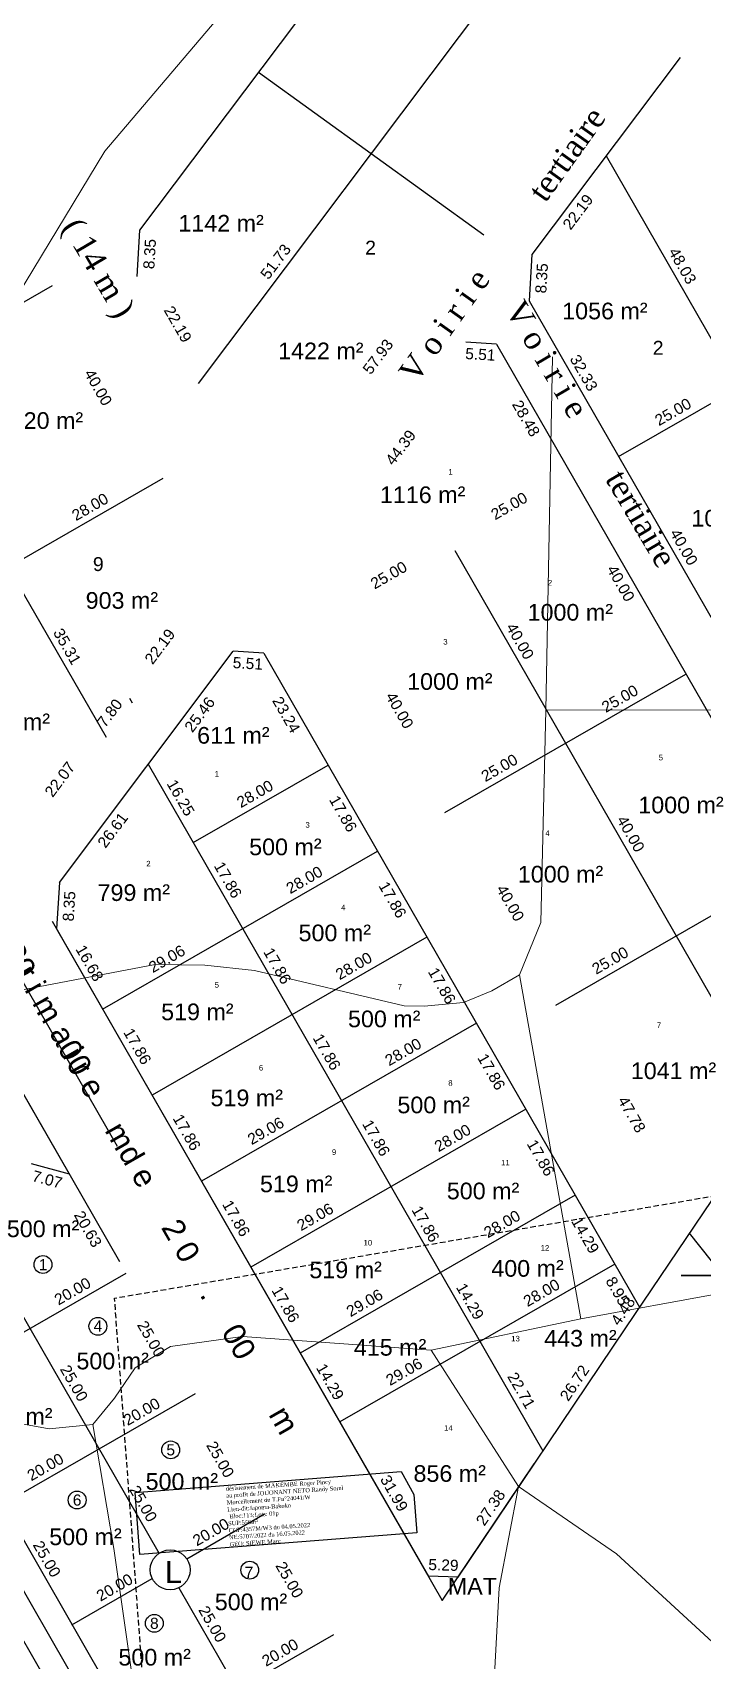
# Model space of a CAD drawing. Header units: millimetres. Extents: x 587399 to 927168, y 438565 to 1444955.
# Drawn here: x 590061.1 to 590181.7, y 444877 to 445170 of the extents above; entities that cross this region are included whole.
import ezdxf
from ezdxf.enums import TextEntityAlignment as Align

# ---------------------------------------------------------------- set-up
doc = ezdxf.new("R2010")
doc.units = ezdxf.units.MM
doc.header["$LTSCALE"] = 2
doc.linetypes.add('DISCONTINU', pattern=[0.75, 0.5, -0.25])
for name, color, linetype in [('Cotation Linéaire', 255, 'Continuous'), ('Cotation Surface', 7, 'Continuous'), ('Div_Cont', 1, 'Continuous'), ('TF 13164 TF 13163 ET TF 45114 ANNULES', 250, 'Continuous'), ('TopoMat', 7, 'Continuous')]:
    doc.layers.add(name, color=color, linetype=linetype)
doc.layers.add('Numérotation', color=6, linetype='Continuous', lineweight=9)
doc.layers.add('Roads_others', color=24, linetype='Continuous', lineweight=9)
doc.styles.get("Standard").update_dxf_attribs({"font": 'arial.ttf'})
doc.styles.add('Times 5.0', font='times.ttf', dxfattribs={"width": 0.99, "height": 2.5})

msp = doc.modelspace()

# ---------------------------------------------------------------- linework, layer by layer
at = {"color": 7}
for p, q in [((590080.41, 445134.412), (590178.726, 445265.081)), ((590080.41, 445134.412), (590178.726, 445265.081)), ((590090.949, 445106.838), (590199.005, 445250.452)), ((590090.949, 445106.838), (590199.005, 445250.452)), ((590177.646, 445165.513), (590150.96, 445130.046)), ((590177.646, 445165.513), (590150.96, 445130.046)), ((590164.303, 445147.779), (590241.075, 445014.13)), ((590164.303, 445147.779), (590241.075, 445014.13)), ((590079.895, 445126.081), (590080.41, 445134.412)), ((590079.895, 445126.081), (590080.41, 445134.412)), ((590150.96, 445130.046), (590150.444, 445121.715)), ((590150.96, 445130.046), (590150.444, 445121.715)), ((590015.204, 445096.038), (590064.681, 445124.46)), ((590015.204, 445096.038), (590064.681, 445124.46)), ((590150.444, 445121.715), (590220.533, 444999.7)), ((590150.444, 445121.715), (590220.533, 444999.7)), ((590166.549, 445093.679), (590209.905, 445118.584)), ((590166.549, 445093.679), (590209.905, 445118.584)), ((590144.559, 445113.892), (590139.062, 445114.232)), ((590144.559, 445113.892), (590139.062, 445114.232)), ((590144.559, 445113.892), (590213.138, 444994.506)), ((590144.559, 445113.892), (590213.138, 444994.506)), ((590035.128, 445061.353), (590084.606, 445089.775)), ((590035.128, 445061.353), (590084.606, 445089.775)), ((590137.067, 445076.743), (590194.593, 444976.598)), ((590137.067, 445076.743), (590194.593, 444976.598)), ((590065.906, 445017.003), (590097.208, 445058.606)), ((590065.906, 445017.003), (590097.208, 445058.606)), ((590102.705, 445058.265), (590097.208, 445058.606)), ((590102.705, 445058.265), (590097.208, 445058.606)), ((590102.705, 445058.265), (590170.324, 444940.551)), ((590102.705, 445058.265), (590170.324, 444940.551)), ((590135.313, 445029.606), (590178.669, 445054.511)), ((590135.313, 445029.606), (590178.669, 445054.511)), ((590078.536, 445050.149), (590078.989, 445049.361)), ((590078.536, 445050.149), (590078.989, 445049.361)), ((590024.325, 445040.006), (590076.738, 444948.764)), ((590024.325, 445040.006), (590076.738, 444948.764)), ((590081.903, 445038.264), (590152.899, 444914.67)), ((590081.903, 445038.264), (590152.899, 444914.67)), ((590073.696, 444994.211), (590123.174, 445022.632)), ((590073.696, 444994.211), (590123.174, 445022.632)), ((590155.237, 444994.921), (590198.593, 445019.826)), ((590155.237, 444994.921), (590198.593, 445019.826)), ((590065.906, 445017.003), (590065.39, 445008.672)), ((590065.906, 445017.003), (590065.39, 445008.672)), ((590134.816, 444887.811), (590064.646, 445009.966)), ((590134.816, 444887.811), (590064.646, 445009.966)), ((590134.816, 444887.811), (590064.646, 445009.966)), ((590065.39, 445008.672), (590132.325, 444892.147)), ((590065.39, 445008.672), (590132.325, 444892.147)), ((590200.828, 444985.858), (590167.822, 444936.834)), ((590200.828, 444985.858), (590167.822, 444936.834)), ((590060.839, 444966.403), (590067.665, 444964.558)), ((590060.839, 444966.403), (590067.665, 444964.558)), ((590095.78, 444826.277), (590021.607, 444955.399)), ((590179.236, 444953.86, 27), (590185.331, 444946.251, 27)), ((590100.103, 444948.242), (590100.103, 444948.242)), ((590100.103, 444948.242), (590100.103, 444948.242)), ((590032.981, 444944.634), (590097.478, 444832.354)), ((590185.331, 444946.251, 27), (590177.819, 444946.251, 27)), ((590177.819, 444946.251, 27), (590185.331, 444946.251, 27)), ((590091.878, 444824.036), (590025.177, 444940.151)), ((590091.878, 444824.036), (590025.177, 444940.151)), ((590167.822, 444936.834), (590137.608, 444891.959)), ((590167.822, 444936.834), (590137.608, 444891.959)), ((590151.319, 444912.323), (590134.816, 444887.811)), ((590137.608, 444891.959), (590132.325, 444892.147)), ((590137.608, 444891.959), (590132.325, 444892.147)), ((590134.816, 444887.811), (590134.816, 444887.811)), ((590134.816, 444887.811), (590134.816, 444887.811))]:
    msp.add_line(p, q, dxfattribs=at)
at = {"color": 7, "flags": 128}
for points in [[(589975.722, 445144.693), (590076.337, 444969.539)], [(589967.051, 445139.712), (590067.665, 444964.558)]]:
    msp.add_lwpolyline(points, dxfattribs=at)
at = {"color": 5, "flags": 128}
msp.add_lwpolyline([(590127.42, 444910.943), (590129.725, 444906.806), (590130.264, 444899.926), (590080.417, 444896.019), (590079.542, 444907.189)], close=True, dxfattribs=at)
at = {"color": 7}
for centre, radius in [((590062.948, 444948.22), 1.605), ((590062.948, 444948.22), 1.605), ((590072.841, 444937.101), 1.605), ((590072.841, 444937.101), 1.605), ((590085.947, 444914.851), 1.605), ((590085.947, 444914.851), 1.605), ((590069.1, 444905.83), 1.605), ((590069.1, 444905.83), 1.605), ((590085.849, 444893.264), 3.585), ((590085.849, 444893.264), 3.585), ((590100.171, 444893.21), 1.605), ((590100.171, 444893.21), 1.605), ((590082.998, 444883.638), 1.605), ((590082.998, 444883.638), 1.605)]:
    msp.add_circle(centre, radius, dxfattribs=at)
msp.add_point((590134.816, 444887.811), dxfattribs=at)
at = {"layer": 'Cotation Surface', "color": 7}
for p, q in [((590047.832, 444958.932), (590083.861, 444896.212)), ((590047.832, 444958.932), (590083.861, 444896.212)), ((590087.409, 444890.036), (590109.924, 444850.84)), ((590087.409, 444890.036), (590109.924, 444850.84))]:
    msp.add_line(p, q, dxfattribs=at)
at = {"layer": 'Div_Cont', "color": 7}
for p, q in [((590142.327, 445133.541), (590101.769, 445162.799)), ((590142.327, 445133.541), (590101.769, 445162.799)), ((590056.71, 445073.751), (590074.3, 445043.129)), ((590056.71, 445073.751), (590074.3, 445043.129)), ((590090, 445024.169), (590114.279, 445038.116)), ((590090, 445024.169), (590114.279, 445038.116)), ((590132.068, 445007.148), (590082.591, 444978.727)), ((590132.068, 445007.148), (590082.591, 444978.727)), ((590140.963, 444991.664), (590091.486, 444963.242)), ((590140.963, 444991.664), (590091.486, 444963.242)), ((590149.857, 444976.179), (590100.381, 444947.758)), ((590149.857, 444976.179), (590100.381, 444947.758)), ((590158.752, 444960.695), (590109.275, 444932.274)), ((590158.752, 444960.695), (590109.275, 444932.274)), ((590165.868, 444948.308), (590116.391, 444919.886)), ((590165.868, 444948.308), (590116.391, 444919.886)), ((590043.254, 444926.749), (590077.939, 444946.673)), ((590043.254, 444926.749), (590077.939, 444946.673)), ((590055.706, 444905.071), (590090.392, 444924.996)), ((590055.706, 444905.071), (590090.392, 444924.996)), ((590088.824, 444895.264), (590102.844, 444903.317)), ((590088.824, 444895.264), (590102.844, 444903.317)), ((590068.159, 444883.393), (590082.623, 444891.701)), ((590068.159, 444883.393), (590082.623, 444891.701)), ((590080.611, 444861.715), (590115.297, 444881.639)), ((590080.611, 444861.715), (590115.297, 444881.639))]:
    msp.add_line(p, q, dxfattribs=at)
at = {"layer": 'Roads_others'}
msp.add_line((590148.752, 445000.382), (590159.759, 444938.432), dxfattribs=at)
for points in [[(590107.476, 445190.747), (590095.138, 445173.434), (590074.092, 445148.639), (590057.002, 445120.378), (590053.876, 445116.085), (590047.929, 445112.232), (590032.447, 445107.629), (590024.112, 445106.151), (590003.863, 445106.274), (589997.012, 445107.893), (589966.487, 445115.114), (589959.782, 445115.107), (589929.263, 445116.702), (589920.028, 445115.068), (589908.687, 445110.436)], [(590148.752, 445000.382), (590152.539, 445009.782), (590153.478, 445048.01), (590154.669, 445111.598)], [(590153.478, 445048.01), (590193.143, 445048.05), (590196.417, 445048.716), (590198.28, 445050.863), (590197.97, 445061.585)], [(589970.403, 444916.654), (589973.804, 444935.284), (589976.782, 444943.567), (589995.506, 444969.321), (590005.918, 444982.055), (590014.106, 444986.496), (590042.529, 444994.506), (590083.174, 445002.24), (590092.1, 445002.105), (590101.037, 445001.153), (590127.987, 444994.812), (590131.561, 444994.749), (590138.632, 444995.419), (590143.77, 444997.492), (590148.752, 445000.382)], [(590132.811, 444932.789), (590159.759, 444938.432), (590210.972, 444947.791), (590253.019, 444952.84), (590266.938, 444954.357), (590302.089, 444961.788), (590349.362, 444969.397), (590372.626, 444973.974), (590395.247, 444977.114), (590451.232, 444976.872), (590462.844, 444976.662), (590477.431, 444976.754), (590511.821, 444978.999), (590557.82, 444984.23), (590572.261, 444985.273), (590589.08, 444985.444), (590623.171, 444986.506), (590664.265, 444990.107), (590686.298, 444992.561), (590700.742, 444991.912)], [(590071.933, 444919.419), (590075.803, 444924.143), (590079.528, 444929.619), (590085.918, 444933.483), (590098.872, 444935.265), (590132.811, 444932.789)], [(590132.811, 444932.789), (590148.555, 444908.285), (590145.065, 444890.053), (590143.604, 444863.288), (590145.581, 444817.888), (590147.419, 444777.507), (590151.829, 444674.726)], [(590071.933, 444919.419), (590064.041, 444918.659), (590043.655, 444922.342), (590014.754, 444926.304), (590003.142, 444927.033), (589991.543, 444925.098), (589978.592, 444920.94), (589970.403, 444916.654), (589967.28, 444909.399), (589963.587, 444882.632), (589960.204, 444846.247), (589958.138, 444824.943), (589955.624, 444807.938), (589953.109, 444792.106), (589948.075, 444763.557)], [(590056.635, 444484.446), (590066.803, 444541.399), (590073.19, 444559.889), (590076.899, 444569.952), (590078.818, 444581.937), (590080.735, 444607.962), (590090.041, 444672.155), (590089.427, 444698.188), (590088.946, 444735.01), (590086.073, 444777.303), (590084.392, 444827.434), (590079.878, 444867.801), (590075.686, 444897.081), (590071.933, 444919.419)], [(590148.555, 444908.285), (590166.196, 444896.143), (590199.875, 444865.124), (590217.162, 444851.975), (590225.803, 444847.838), (590236.075, 444844.156), (590248.895, 444835.734), (590258.441, 444825.54), (590266.322, 444815.123), (590272.449, 444804.694)]]:
    msp.add_lwpolyline(points, dxfattribs=at)
at = {"layer": 'TF 13164 TF 13163 ET TF 45114 ANNULES', "linetype": 'DISCONTINU', "lineweight": -3, "flags": 128}
msp.add_lwpolyline([(591061.53, 445042.266), (591101.53, 444954.266), (591206.53, 444604.266), (591351.53, 444369.266), (591516.53, 444349.266), (591656.53, 444287.266), (591901.53, 444294.266), (592206.53, 444362.266), (592496.53, 444369.266), (592650.88, 444526.026), (592816.53, 444694.266), (593031.53, 444354.266), (593267.69, 444041.63), (593177.687, 443861.628), (592952.69, 443676.63), (592895.57, 443501.91), (592952.38, 443543.41), (593005.3, 443527.87), (593026.636, 443499.05), (593056.38, 443449.49), (593133.96, 443493.33), (593165.2, 443554.79), (593264.07, 443591.37), (593375.556, 443584.47), (593418.33, 443582.62), (593465.53, 443558.02), (593485.907, 443471.51), (593335.65, 443462.93), (593055.16, 443327.94), (593105.66, 443176.17), (593120.37, 443175.55), (593137, 443125.57), (593160.73, 443133.47), (593178.09, 443081.28), (593268.23, 443111.28), (593357.91, 442841.81), (593125.015, 442764.307), (592879.692, 442886.629), (592546.53, 442854.266), (592306.53, 442877.266), (592046.53, 442969.266), (591861.53, 443024.266), (591706.53, 443084.266), (591466.53, 443169.266), (591185.53, 443254.266), (590892.53, 443334.266), (590652.53, 443379.266), (590350.53, 443417.266), (590111.56, 443389.826), (590073.83, 443474.166), (590006.29, 443648.326), (589927.63, 443844.616), (590031.73, 444321.016), (590094.72, 444687.696), (590075.84, 444942.176), (590369.53, 444992.266), (590641.53, 444999.266), (590953.53, 445044.266), (591061.53, 445042.266)], dxfattribs=at)
msp.add_lwpolyline([(591061.53, 445042.266), (591101.53, 444954.266), (591206.53, 444604.266), (591351.53, 444369.266), (591516.53, 444349.266), (591656.53, 444287.266), (591901.53, 444294.266), (592206.53, 444362.266), (592496.53, 444369.266), (592650.88, 444526.026), (592816.53, 444694.266), (593031.53, 444354.266), (593267.69, 444041.63), (593177.687, 443861.628), (592952.69, 443676.63), (592895.57, 443501.91), (592952.38, 443543.41), (593005.3, 443527.87), (593026.636, 443499.05), (593056.38, 443449.49), (593133.96, 443493.33), (593165.2, 443554.79), (593264.07, 443591.37), (593375.556, 443584.47), (593418.33, 443582.62), (593465.53, 443558.02), (593485.907, 443471.51), (593335.65, 443462.93), (593055.16, 443327.94), (593105.66, 443176.17), (593120.37, 443175.55), (593137, 443125.57), (593160.73, 443133.47), (593178.09, 443081.28), (593268.23, 443111.28), (593357.91, 442841.81), (593125.015, 442764.307), (592879.692, 442886.629), (592546.53, 442854.266), (592306.53, 442877.266), (592046.53, 442969.266), (591861.53, 443024.266), (591706.53, 443084.266), (591466.53, 443169.266), (591185.53, 443254.266), (590892.53, 443334.266), (590652.53, 443379.266), (590350.53, 443417.266), (590111.56, 443389.826), (590073.83, 443474.166), (590006.29, 443648.326), (589927.63, 443844.616), (590031.73, 444321.016), (590094.72, 444687.696), (590075.84, 444942.176), (590369.53, 444992.266), (590641.53, 444999.266), (590953.53, 445044.266), (591061.53, 445042.266)], dxfattribs=at)

# ---------------------------------------------------------------- texts
at = {"insert": (590095.832, 444908.25), "char_height": 0.753577, "width": 25.57896, "attachment_point": 1, "rotation": 3.87902}
msp.add_mtext('{\\fTimes New Roman|b0|i0|c186|p18;\\C1;désistement de MAKEMBE Roger Pincy\\P\\fTimes New Roman|b0|i0|c0|p18;au profit de\\fTimes New Roman|b0|i0|c186|p18;\\C256; JOUONANT NETO Randy Sorel\\P\\C1;Morcellement du T.Fn%%D24041/W\\P\\C256;Lieu-dit:Japoma-Bakoko\\P Bloc:113;Lots: 01p\\C1;\\P\\C256;SUP:556m²\\PCCP:4357M/W3 du 04.05.2022\\PNE:5707/2022 du 16.05.2022\\PGEO: SIEWE Marc}', dxfattribs=at)
at = {"layer": 'Cotation Linéaire', "color": 7, "style": 'Times 5.0', "width": 0.99}
for s, rotation, p in [('V o i r i e        secntaire                        ( 14 m )', 300.56222, (590018.587, 445215.815, 38)), ('V o i r i e           tertiaire                       ( 9 m )', 54.40413, (590130.072, 445106.635, 38)), ('V o i r i e        tertiaire                        ( 14 m )', 300.56222, (590146.009, 445120.178, 38))]:
    msp.add_text(s, height=4.08661, rotation=rotation, dxfattribs=at).set_placement(p)
at = {"layer": 'Cotation Linéaire', "color": 7}
for s, rotation, p in [('22.19', 53.04195, (590158.431, 445138.311)), ('22.19', 53.04195, (590158.431, 445138.311)), ('22.19', 53.04195, (590158.431, 445138.311)), ('22.19', 53.04195, (590158.431, 445138.311)), ('22.19', 53.04195, (590158.431, 445138.311)), ('22.19', 53.04195, (590158.431, 445138.311)), ('8.35', 86.45816, (590081.15, 445130.185)), ('8.35', 86.45816, (590081.15, 445130.185)), ('8.35', 86.45816, (590151.7, 445125.818)), ('8.35', 86.45816, (590151.7, 445125.818)), ('8.35', 86.45816, (590151.7, 445125.818)), ('8.35', 86.45816, (590151.7, 445125.818)), ('8.35', 86.45816, (590151.7, 445125.818)), ('8.35', 86.45816, (590151.7, 445125.818)), ('5.51', 356.45816, (590141.748, 445113.064)), ('5.51', 356.45816, (590141.748, 445113.064)), ('5.51', 356.45816, (590141.748, 445113.064)), ('5.51', 356.45816, (590141.748, 445113.064)), ('5.51', 356.45816, (590141.748, 445113.064)), ('5.51', 356.45816, (590141.748, 445113.064)), ('40.00', 299.87437, (590073.776, 445106.619)), ('40.00', 299.87437, (590073.776, 445106.619)), ('28.48', 299.87437, (590150.785, 445101.046)), ('28.48', 299.87437, (590150.785, 445101.046)), ('28.48', 299.87437, (590150.785, 445101.046)), ('28.48', 299.87437, (590150.785, 445101.046)), ('28.48', 299.87437, (590150.785, 445101.046)), ('28.48', 299.87437, (590150.785, 445101.046)), ('44.39', 53.04195, (590126.518, 445095.897)), ('44.39', 53.04195, (590126.518, 445095.897)), ('44.39', 53.04195, (590126.518, 445095.897)), ('44.39', 53.04195, (590126.518, 445095.897)), ('44.39', 53.04195, (590126.518, 445095.897)), ('44.39', 53.04195, (590126.518, 445095.897)), ('40.00', 299.87437, (590167.84, 445071.355)), ('40.00', 299.87437, (590167.84, 445071.355)), ('40.00', 299.87437, (590167.84, 445071.355)), ('40.00', 299.87437, (590167.84, 445071.355)), ('40.00', 299.87437, (590167.84, 445071.355)), ('40.00', 299.87437, (590167.84, 445071.355)), ('5.51', 356.45816, (590099.895, 445057.438)), ('5.51', 356.45816, (590099.895, 445057.438)), ('25.46', 53.04195, (590090.355, 445047.834)), ('25.46', 53.04195, (590090.355, 445047.834)), ('23.24', 299.87437, (590107.625, 445047.693)), ('23.24', 299.87437, (590107.625, 445047.693)), ('17.86', 299.87437, (590117.859, 445029.876)), ('17.86', 299.87437, (590117.859, 445029.876)), ('26.61', 53.04195, (590074.703, 445027.032)), ('26.61', 53.04195, (590074.703, 445027.032)), ('8.35', 86.45816, (590066.646, 445012.775)), ('8.35', 86.45816, (590066.646, 445012.775)), ('17.86', 299.87437, (590126.754, 445014.392)), ('17.86', 299.87437, (590126.754, 445014.392)), ('17.86', 299.87437, (590135.648, 444998.908)), ('17.86', 299.87437, (590135.648, 444998.908)), ('17.86', 299.87437, (590144.543, 444983.423)), ('17.86', 299.87437, (590144.543, 444983.423)), ('17.86', 299.87437, (590153.438, 444967.939)), ('17.86', 299.87437, (590153.438, 444967.939)), ('7.07', 344.87459, (590063.991, 444964.515)), ('7.07', 344.87459, (590063.991, 444964.515)), ('20.63', 299.87476, (590071.935, 444955.118)), ('20.63', 299.87476, (590071.935, 444955.118)), ('14.29', 299.87437, (590161.443, 444954.003)), ('14.29', 299.87437, (590161.443, 444954.003)), ('8.95', 299.87437, (590167.229, 444943.931)), ('8.95', 299.87437, (590167.229, 444943.931)), ('25.00', 299.87476, (590083.298, 444935.336)), ('25.00', 299.87476, (590083.298, 444935.336)), ('25.00', 299.87476, (590095.751, 444913.658)), ('25.00', 299.87476, (590095.751, 444913.658)), ('25.00', 299.87476, (590108.204, 444891.98)), ('25.00', 299.87476, (590108.204, 444891.98))]:
    msp.add_text(s, height=2, rotation=rotation, dxfattribs=at).set_placement(p, align=Align.TOP_CENTER)
for s, rotation, p in [('51.73', 53.04195, (590105.627, 445128.16)), ('51.73', 53.04195, (590105.627, 445128.16)), ('48.03', 299.87437, (590177.211, 445127.499)), ('48.03', 299.87437, (590177.211, 445127.499)), ('22.19', 299.87437, (590086.368, 445117.003)), ('22.19', 299.87437, (590086.368, 445117.003)), ('57.93', 53.04195, (590124.042, 445111.053)), ('57.93', 53.04195, (590124.042, 445111.053)), ('32.33', 299.87437, (590159.443, 445108.24)), ('32.33', 299.87437, (590159.443, 445108.24)), ('32.33', 299.87437, (590159.443, 445108.24)), ('32.33', 299.87437, (590159.443, 445108.24)), ('32.33', 299.87437, (590159.443, 445108.24)), ('32.33', 299.87437, (590159.443, 445108.24)), ('25.00', 29.87469, (590176.845, 445100.851)), ('25.00', 29.87469, (590176.845, 445100.851)), ('28.00', 29.87469, (590071.922, 445083.747)), ('28.00', 29.87469, (590071.922, 445083.747)), ('25.00', 29.87469, (590147.363, 445083.915)), ('25.00', 29.87469, (590147.363, 445083.915)), ('40.00', 299.87437, (590177.457, 445076.879)), ('40.00', 299.87437, (590177.457, 445076.879)), ('40.00', 299.87437, (590177.457, 445076.879)), ('40.00', 299.87437, (590177.457, 445076.879)), ('40.00', 299.87437, (590177.457, 445076.879)), ('40.00', 299.87437, (590177.457, 445076.879)), ('25.00', 29.87469, (590125.685, 445071.463)), ('25.00', 29.87469, (590125.685, 445071.463)), ('35.31', 299.87436, (590066.451, 445058.983)), ('35.31', 299.87436, (590066.451, 445058.983)), ('22.19', 53.04195, (590084.789, 445058.883)), ('22.19', 53.04195, (590084.789, 445058.883)), ('40.00', 299.87437, (590147.975, 445059.944)), ('40.00', 299.87437, (590147.975, 445059.944)), ('25.00', 29.87469, (590167.287, 445049.23)), ('25.00', 29.87469, (590167.287, 445049.23)), ('7.80', 53.04195, (590075.773, 445046.901)), ('7.80', 53.04195, (590075.773, 445046.901)), ('40.00', 299.87437, (590126.297, 445047.491)), ('40.00', 299.87437, (590126.297, 445047.491)), ('40.00', 299.87437, (590126.297, 445047.491)), ('40.00', 299.87437, (590126.297, 445047.491)), ('40.00', 299.87437, (590126.297, 445047.491)), ('40.00', 299.87437, (590126.297, 445047.491)), ('22.07', 53.04195, (590066.793, 445034.966)), ('22.07', 53.04195, (590066.793, 445034.966)), ('25.00', 29.87469, (590145.609, 445036.778)), ('25.00', 29.87469, (590145.609, 445036.778)), ('16.25', 299.87437, (590086.897, 445031.76)), ('16.25', 299.87437, (590086.897, 445031.76)), ('28.00', 29.87469, (590101.596, 445032.089)), ('28.00', 29.87469, (590101.596, 445032.089)), ('40.00', 299.87437, (590167.899, 445025.259)), ('40.00', 299.87437, (590167.899, 445025.259)), ('17.86', 299.87437, (590095.393, 445016.971)), ('17.86', 299.87437, (590095.393, 445016.971)), ('28.00', 29.87469, (590110.491, 445016.605)), ('28.00', 29.87469, (590110.491, 445016.605)), ('40.00', 299.87437, (590146.221, 445012.807)), ('40.00', 299.87437, (590146.221, 445012.807)), ('40.00', 299.87437, (590146.221, 445012.807)), ('40.00', 299.87437, (590146.221, 445012.807)), ('40.00', 299.87437, (590146.221, 445012.807)), ('40.00', 299.87437, (590146.221, 445012.807)), ('16.68', 299.87437, (590070.489, 445001.985)), ('16.68', 299.87437, (590070.489, 445001.985)), ('29.06', 29.87469, (590085.752, 445002.394)), ('29.06', 29.87469, (590085.752, 445002.394)), ('17.86', 299.87437, (590104.287, 445001.486)), ('17.86', 299.87437, (590104.287, 445001.486)), ('28.00', 29.87469, (590119.385, 445001.12)), ('28.00', 29.87469, (590119.385, 445001.12)), ('25.00', 29.87469, (590165.533, 445002.093)), ('25.00', 29.87469, (590165.533, 445002.093)), ('25.00', 29.87469, (590165.533, 445002.093)), ('25.00', 29.87469, (590165.533, 445002.093)), ('25.00', 29.87469, (590165.533, 445002.093)), ('25.00', 29.87469, (590165.533, 445002.093)), ('17.86', 299.87437, (590079.09, 444987.012)), ('17.86', 299.87437, (590079.09, 444987.012)), ('17.86', 299.87437, (590113.182, 444986.002)), ('17.86', 299.87437, (590113.182, 444986.002)), ('28.00', 29.87469, (590128.28, 444985.636)), ('28.00', 29.87469, (590128.28, 444985.636)), ('47.78', 299.87437, (590168.082, 444974.749)), ('47.78', 299.87437, (590168.082, 444974.749)), ('17.86', 299.87437, (590087.985, 444971.528)), ('17.86', 299.87437, (590087.985, 444971.528)), ('29.06', 29.87469, (590103.541, 444971.425)), ('29.06', 29.87469, (590103.541, 444971.425)), ('17.86', 299.87437, (590122.077, 444970.518)), ('17.86', 299.87437, (590122.077, 444970.518)), ('28.00', 29.87469, (590137.174, 444970.152)), ('28.00', 29.87469, (590137.174, 444970.152)), ('17.86', 299.87437, (590096.879, 444956.043)), ('17.86', 299.87437, (590096.879, 444956.043)), ('29.06', 29.87469, (590112.436, 444955.941)), ('29.06', 29.87469, (590112.436, 444955.941)), ('17.86', 299.87437, (590130.971, 444955.034)), ('17.86', 299.87437, (590130.971, 444955.034)), ('28.00', 29.87469, (590146.069, 444954.667)), ('28.00', 29.87469, (590146.069, 444954.667)), ('20.00', 29.87441, (590068.77, 444942.56)), ('20.00', 29.87441, (590068.77, 444942.56)), ('17.86', 299.87437, (590105.774, 444940.559)), ('17.86', 299.87437, (590105.774, 444940.559)), ('14.29', 299.87437, (590138.977, 444941.098)), ('14.29', 299.87437, (590138.977, 444941.098)), ('28.00', 29.87469, (590153.185, 444942.28)), ('28.00', 29.87469, (590153.185, 444942.28)), ('29.06', 29.87469, (590121.331, 444940.457)), ('29.06', 29.87469, (590121.331, 444940.457)), ('4.48', 56.04911, (590168.168, 444939.302)), ('4.48', 56.04911, (590168.168, 444939.302)), ('25.00', 299.87476, (590067.69, 444926.371)), ('25.00', 299.87476, (590067.69, 444926.371)), ('14.29', 299.87437, (590113.779, 444926.623)), ('14.29', 299.87437, (590113.779, 444926.623)), ('29.06', 29.87469, (590128.446, 444928.069)), ('29.06', 29.87469, (590128.446, 444928.069)), ('26.72', 56.04857, (590159.456, 444926.362)), ('26.72', 56.04857, (590159.456, 444926.362)), ('22.71', 299.87437, (590148.19, 444925.059)), ('22.71', 299.87437, (590148.19, 444925.059)), ('20.00', 29.87441, (590081.222, 444920.882)), ('20.00', 29.87441, (590081.222, 444920.882)), ('20.00', 29.87441, (590063.88, 444910.92)), ('20.00', 29.87441, (590063.88, 444910.92)), ('31.99', 299.87437, (590125.304, 444906.56)), ('31.99', 299.87437, (590125.304, 444906.56)), ('25.00', 299.87476, (590080.143, 444904.692)), ('25.00', 299.87476, (590080.143, 444904.692)), ('27.38', 56.04857, (590144.349, 444903.924)), ('27.38', 56.04857, (590144.349, 444903.924)), ('20.00', 29.87441, (590093.675, 444899.203)), ('20.00', 29.87441, (590093.675, 444899.203)), ('25.00', 299.87476, (590062.8, 444894.73)), ('25.00', 299.87476, (590062.8, 444894.73)), ('5.29', 357.96147, (590135.005, 444893.143)), ('5.29', 357.96147, (590135.005, 444893.143)), ('20.00', 29.87441, (590076.333, 444889.241)), ('20.00', 29.87441, (590076.333, 444889.241)), ('25.00', 299.87476, (590092.595, 444883.014)), ('25.00', 299.87476, (590092.595, 444883.014)), ('20.00', 29.87441, (590106.128, 444877.525)), ('20.00', 29.87441, (590106.128, 444877.525))]:
    msp.add_text(s, height=2, rotation=rotation, dxfattribs=at).set_placement(p, align=Align.CENTER)
msp.add_text('Route       d e     2 0    .    00       m', height=4, rotation=299.87476, dxfattribs=at).set_placement((590034.065, 445041.851))
at = {"layer": 'Cotation Linéaire', "color": 7, "insert": (590037.647, 445043.849), "char_height": 4, "width": 256.12959, "attachment_point": 1, "rotation": 299.87476}
msp.add_mtext('V o i r i e             P r i m a i r e       d e     2 0    .    00       m', dxfattribs=at)
msp.add_mtext('V o i r i e             P r i m a i r e       d e     2 0    .    00       m', dxfattribs=at)
at = {"layer": 'Cotation Surface', "color": 7}
for s, p in [('1142 m²', (590095.014, 445135.66)), ('1142 m²', (590095.014, 445135.66)), ('1056 m²', (590164.097, 445119.87)), ('1056 m²', (590164.097, 445119.87)), ('1422 m²', (590112.965, 445112.679)), ('1422 m²', (590112.965, 445112.679)), ('1120 m²', (590062.503, 445100.143)), ('1120 m²', (590062.503, 445100.143)), ('1116 m²', (590131.294, 445086.793)), ('1116 m²', (590131.294, 445086.793)), ('1000 m²', (590187.35, 445082.562)), ('1000 m²', (590187.35, 445082.562)), ('903 m²', (590077.158, 445067.766)), ('903 m²', (590077.158, 445067.766)), ('1000 m²', (590157.868, 445065.627)), ('1000 m²', (590157.868, 445065.627)), ('1000 m²', (590136.19, 445053.174)), ('1000 m²', (590136.19, 445053.174)), ('1000 m²', (590056.54, 445045.911)), ('1000 m²', (590056.54, 445045.911)), ('611 m²', (590097.219, 445043.484)), ('611 m²', (590097.219, 445043.484)), ('1000 m²', (590177.792, 445030.942)), ('1000 m²', (590177.792, 445030.942)), ('500 m²', (590106.587, 445023.401)), ('500 m²', (590106.587, 445023.401)), ('1000 m²', (590156.114, 445018.489)), ('1000 m²', (590156.114, 445018.489)), ('799 m²', (590079.298, 445015.167)), ('799 m²', (590079.298, 445015.167)), ('500 m²', (590115.481, 445007.917)), ('500 m²', (590115.481, 445007.917)), ('519 m²', (590090.743, 444993.706)), ('519 m²', (590090.743, 444993.706)), ('500 m²', (590124.376, 444992.432)), ('500 m²', (590124.376, 444992.432)), ('1041 m²', (590176.445, 444983.096)), ('1041 m²', (590176.445, 444983.096)), ('519 m²', (590099.637, 444978.222)), ('519 m²', (590099.637, 444978.222)), ('500 m²', (590133.27, 444976.948)), ('500 m²', (590133.27, 444976.948)), ('519 m²', (590108.532, 444962.737)), ('519 m²', (590108.532, 444962.737)), ('500 m²', (590142.165, 444961.464)), ('500 m²', (590142.165, 444961.464)), ('519 m²', (590117.427, 444947.253)), ('519 m²', (590117.427, 444947.253)), ('400 m²', (590150.17, 444947.528)), ('400 m²', (590150.17, 444947.528)), ('443 m²', (590159.7, 444934.945)), ('443 m²', (590159.7, 444934.945)), ('415 m²', (590125.432, 444933.317)), ('415 m²', (590125.432, 444933.317)), ('856 m²', (590136.162, 444910.605)), ('856 m²', (590136.162, 444910.605))]:
    msp.add_text(s, height=3, rotation=0.00002, dxfattribs=at).set_placement(p, align=Align.MIDDLE_CENTER)
for p in [(590062.974, 444954.655), (590062.974, 444954.655), (590075.494, 444930.853), (590075.494, 444930.853), (590058.152, 444920.891), (590058.152, 444920.891), (590087.947, 444909.175), (590087.947, 444909.175), (590070.604, 444899.213), (590070.604, 444899.213), (590100.4, 444887.497), (590100.4, 444887.497), (590083.057, 444877.535), (590083.057, 444877.535)]:
    msp.add_text('500 m²', height=3, dxfattribs=at).set_placement(p, align=Align.MIDDLE_CENTER)
at = {"layer": 'Cotation Surface', "color": 7, "insert": (590084.897, 444894.879), "char_height": 4, "width": 5.41405, "attachment_point": 1}
msp.add_mtext('L', dxfattribs=at)
msp.add_mtext('L', dxfattribs=at)
at = {"layer": 'Numérotation', "color": 7}
for s, height, p in [('2', 2.5, (590121.92, 445131.289)), ('2', 2.5, (590121.92, 445131.289)), ('2', 2.5, (590173.679, 445113.258)), ('2', 2.5, (590173.679, 445113.258)), ('1', 1, (590136.301, 445090.908)), ('1', 1, (590136.301, 445090.908)), ('9', 2.5, (590072.908, 445074.306)), ('9', 2.5, (590072.908, 445074.306)), ('2', 1, (590154.218, 445070.969)), ('2', 1, (590154.218, 445070.969)), ('3', 1, (590135.394, 445060.32)), ('3', 1, (590135.394, 445060.32)), ('5', 1, (590174.175, 445039.474)), ('5', 1, (590174.175, 445039.474)), ('1', 1, (590094.239, 445036.536)), ('1', 1, (590094.239, 445036.536)), ('3', 1, (590110.581, 445027.363)), ('3', 1, (590110.581, 445027.363)), ('4', 1, (590153.764, 445025.879)), ('4', 1, (590153.764, 445025.879)), ('2', 1, (590081.936, 445020.392)), ('2', 1, (590081.936, 445020.392)), ('4', 1, (590117.008, 445012.503)), ('4', 1, (590117.008, 445012.503)), ('5', 1, (590094.239, 444998.561)), ('5', 1, (590094.239, 444998.561)), ('7', 1, (590127.177, 444998.201)), ('7', 1, (590127.177, 444998.201)), ('7', 1, (590173.832, 444991.302)), ('7', 1, (590173.832, 444991.302)), ('6', 1, (590102.197, 444983.646)), ('6', 1, (590102.197, 444983.646)), ('8', 1, (590136.293, 444980.909)), ('8', 1, (590136.293, 444980.909)), ('9', 1, (590115.35, 444968.445)), ('9', 1, (590115.35, 444968.445)), ('11', 1, (590146.202, 444966.564)), ('11', 1, (590146.202, 444966.564)), ('10', 1, (590121.43, 444952.151)), ('10', 1, (590121.43, 444952.151)), ('12', 1, (590153.309, 444951.223)), ('12', 1, (590153.309, 444951.223)), ('1', 2, (590062.983, 444948.207)), ('1', 2, (590062.983, 444948.207)), ('4', 2, (590072.845, 444937.155)), ('4', 2, (590072.845, 444937.155)), ('13', 1, (590148.008, 444934.883)), ('13', 1, (590148.008, 444934.883)), ('14', 1, (590135.93, 444918.801)), ('14', 1, (590135.93, 444918.801)), ('5', 2, (590085.947, 444914.851)), ('5', 2, (590085.947, 444914.851)), ('6', 2, (590069.1, 444905.83)), ('6', 2, (590069.1, 444905.83)), ('7', 2, (590100.031, 444892.813)), ('7', 2, (590100.031, 444892.813)), ('8', 2, (590082.998, 444883.638)), ('8', 2, (590082.998, 444883.638))]:
    msp.add_text(s, height=height, dxfattribs=at).set_placement(p, align=Align.MIDDLE)
at = {"layer": 'TopoMat', "color": 7}
msp.add_attdef('MAT', (590135.816, 444888.811), '', height=3, dxfattribs=at)

doc.saveas('drawing.dxf')
